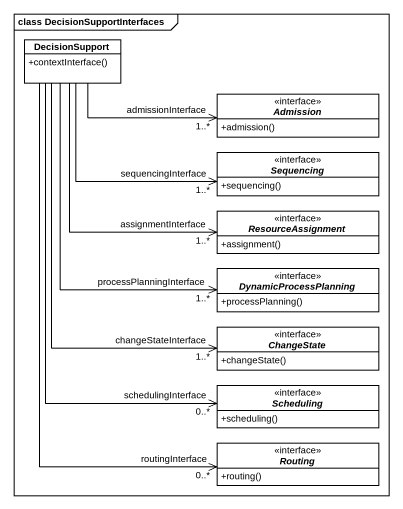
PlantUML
@startuml
mainframe class DecisionSupportInterfaces
hide circle
hide empty members
skinparam classAttributeIconSize 0
class DecisionSupport {
  +contextInterface()
}
interface Admission #FFFFFF {
  +admission()
}
interface Sequencing #FFFFFF {
  +sequencing()
}
interface ResourceAssignment #FFFFFF {
  +assignment()
}
interface DynamicProcessPlanning #FFFFFF {
  +processPlanning()
}
interface ChangeState #FFFFFF {
  +changeState()
}
interface Scheduling #FFFFFF {
  +scheduling()
}
interface Routing #FFFFFF {
  +routing()
}
Admission "admissionInterface\n1..*" <-left- DecisionSupport
Sequencing "sequencingInterface\n1..*" <-left- DecisionSupport
ResourceAssignment "assignmentInterface\n1..*" <-up- DecisionSupport
DynamicProcessPlanning "processPlanningInterface\n1..*" <-up- DecisionSupport
ChangeState "changeStateInterface\n1..*" <-up- DecisionSupport
Scheduling "schedulingInterface\n0..*" <-up- DecisionSupport
Routing "routingInterface\n0..*" <-up- DecisionSupport
@enduml
